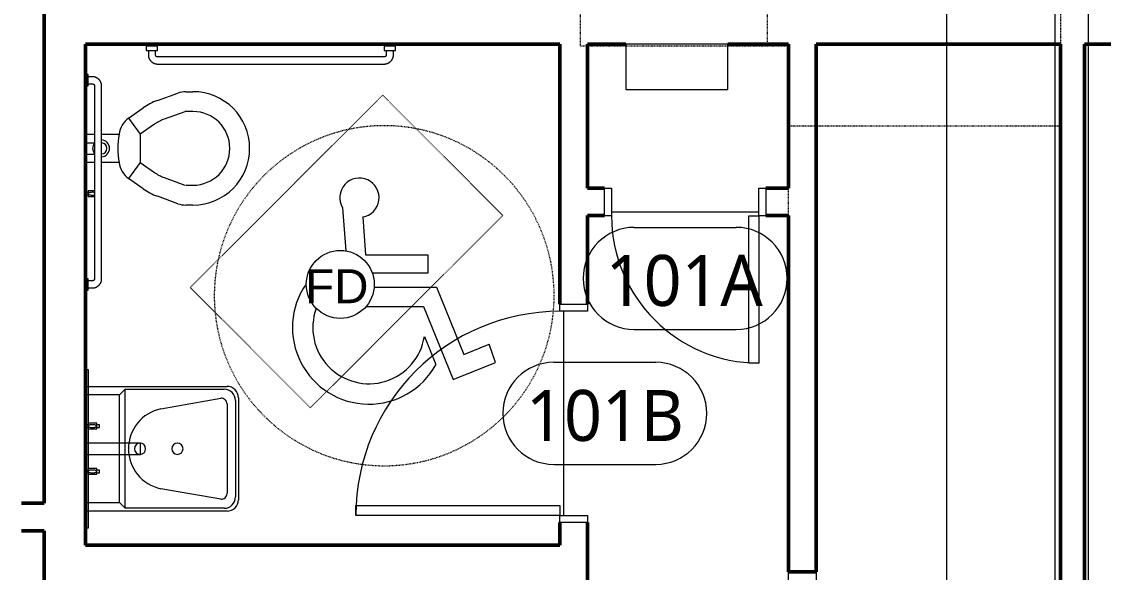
# Model space of a CAD drawing. Header units: inches. Extents: x -1548 to 1644, y -860 to 924.
# Drawn here: x -790.6 to -599.7, y 335.2 to 432.4 of the extents above; entities that cross this region are included whole.
import ezdxf

# ---------------------------------------------------------------- set-up
doc = ezdxf.new("R2010")
doc.units = ezdxf.units.IN
doc.header["$MEASUREMENT"] = 0
doc.linetypes.add('Dash', pattern=[0.25, 0.125, -0.125])
doc.linetypes.add('Overhead 1_16_', pattern=[0.101562, 0.0625, -0.039062])
for name, color, linetype, lineweight in [('A-ANNO-NOTE', 131, 'Continuous', 9), ('A-DOOR', 31, 'Continuous', 13), ('A-DOOR-FRAM', 31, 'Continuous', 20), ('A-DOOR-IDEN', 31, 'Continuous', 9), ('A-FLOR', 192, 'Continuous', 13), ('A-WALL', 113, 'Continuous', 13), ('E-ARBL-BNDY', 71, 'Continuous', 9), ('G-ANNO-SYMB', 111, 'Continuous', 9), ('I-WALL', 2, 'Continuous', 13), ('P-EQPM', 6, 'Continuous', 9), ('P-SANR-FIXT', 6, 'Continuous', 9), ('Q-SPCQ', 91, 'Continuous', 9), ('S-STRS-MBND', 31, 'Overhead 1_16_', 9)]:
    doc.layers.add(name, color=color, linetype=linetype, lineweight=lineweight)
doc.styles.add('Arial_1', font='arial.ttf', dxfattribs={"height": 6})
doc.styles.add('Trebuchet MS_1', font='trebuc.ttf', dxfattribs={"height": 9})

# ---------------------------------------------------------------- blocks, each defined once
blk = doc.blocks.new('Snowdon Towers Sample Electrical_rvt-1-L1')
at = {"layer": 'E-ARBL-BNDY', "color": 253}
for p, q in [((-602.38, 530.38), (-602.38, -354.5)), ((-608.18, 105.25), (-608.18, 513))]:
    blk.add_line(p, q, dxfattribs=at)
blk = doc.blocks.new('WaterClosetConnection - Water Closet Connection-1368669-L1')
at = {"layer": 'P-SANR-FIXT', "color": 7}
for p, q in [((-8.25, 0), (-8.25, -0.5)), ((-7.75, -0.5), (-7.75, 0)), ((-8.5, -0.5), (-8.5, -1.62)), ((-7.5, -0.5), (-8.5, -0.5)), ((-7.5, -1.62), (-7.5, -0.5))]:
    blk.add_line(p, q, dxfattribs=at)
at = {"layer": 'P-SANR-FIXT', "color": 7, "flags": 128}
for points in [[(-8, -0.5), (-8.04, -0.51), (-8.08, -0.54), (-8.11, -0.58), (-8.15, -0.64), (-8.18, -0.72), (-8.2, -0.81), (-8.22, -0.91), (-8.24, -1.02), (-8.25, -1.13), (-8.25, -1.25), (-8.25, -1.37), (-8.24, -1.48), (-8.22, -1.59)], [(-8.11, -0.58), (-8.08, -0.54), (-8.04, -0.51), (-8, -0.5)], [(-7.78, -1.59), (-7.76, -1.48), (-7.75, -1.37), (-7.75, -1.25), (-7.75, -1.13), (-7.76, -1.02), (-7.78, -0.91), (-7.8, -0.81), (-7.82, -0.72), (-7.85, -0.64), (-7.89, -0.58), (-7.92, -0.54), (-7.96, -0.51), (-8, -0.5)], [(-8, -0.5), (-7.96, -0.51), (-7.92, -0.54)]]:
    blk.add_lwpolyline(points, dxfattribs=at)
blk = doc.blocks.new('SinkConnection - Retail Sink-1372993-L1')
at = {"layer": 'P-SANR-FIXT', "color": 7}
for p, q in [((-4.25, 0), (-4.25, -0.5)), ((-3.75, -0.5), (-3.75, 0)), ((-1, 0), (-1, -9.75)), ((1, -9.75), (1, 0)), ((3.75, 0), (3.75, -0.5)), ((4.25, -0.5), (4.25, 0)), ((-4.5, -0.5), (-4.5, -2)), ((-3.5, -0.5), (-4.5, -0.5)), ((-3.5, -2), (-3.5, -0.5)), ((3.5, -0.5), (3.5, -2)), ((4.5, -0.5), (3.5, -0.5)), ((4.5, -2), (4.5, -0.5)), ((-4.5, -2), (-3.5, -2)), ((-4.25, -2), (-4.25, -2.5)), ((-4.25, -2.5), (-4.24, -2.5)), ((-4.25, -2.5), (-3.75, -2.5)), ((-3.76, -2.5), (-3.75, -2.5)), ((-3.75, -2.5), (-3.75, -2)), ((3.5, -2), (4.5, -2)), ((3.75, -2), (3.75, -2.5)), ((3.75, -2.5), (4.25, -2.5)), ((3.75, -2.5), (3.76, -2.5)), ((4.24, -2.5), (4.25, -2.5)), ((4.25, -2.5), (4.25, -2)), ((-1, -9.75), (1, -9.75))]:
    blk.add_line(p, q, dxfattribs=at)
at = {"layer": 'P-SANR-FIXT', "color": 7, "flags": 128}
for points in [[(-4, -0.5), (-4.04, -0.51), (-4.08, -0.54), (-4.11, -0.58), (-4.15, -0.64), (-4.18, -0.72), (-4.2, -0.81), (-4.22, -0.91), (-4.24, -1.02), (-4.25, -1.13), (-4.25, -1.25), (-4.25, -1.37), (-4.24, -1.48), (-4.22, -1.59), (-4.2, -1.69), (-4.18, -1.78), (-4.15, -1.86), (-4.11, -1.92), (-4.08, -1.96), (-4.04, -1.99), (-4, -2)], [(-4.11, -0.58), (-4.08, -0.54), (-4.04, -0.51), (-4, -0.5)], [(-4, -2), (-3.96, -1.99), (-3.92, -1.96), (-3.89, -1.92), (-3.85, -1.86), (-3.82, -1.78), (-3.8, -1.69), (-3.78, -1.59), (-3.76, -1.48), (-3.75, -1.37), (-3.75, -1.25), (-3.75, -1.13), (-3.76, -1.02), (-3.78, -0.91), (-3.8, -0.81), (-3.82, -0.72), (-3.85, -0.64), (-3.89, -0.58), (-3.92, -0.54), (-3.96, -0.51), (-4, -0.5)], [(-4, -0.5), (-3.96, -0.51), (-3.92, -0.54)], [(4, -0.5), (3.96, -0.51), (3.92, -0.54), (3.89, -0.58), (3.85, -0.64), (3.82, -0.72), (3.8, -0.81), (3.78, -0.91), (3.76, -1.02), (3.75, -1.13), (3.75, -1.25), (3.75, -1.37), (3.76, -1.48), (3.78, -1.59), (3.8, -1.69), (3.82, -1.78), (3.85, -1.86), (3.89, -1.92), (3.92, -1.96), (3.96, -1.99), (4, -2)], [(3.89, -0.58), (3.92, -0.54), (3.96, -0.51), (4, -0.5)], [(4, -2), (4.04, -1.99), (4.08, -1.96), (4.11, -1.92), (4.15, -1.86), (4.18, -1.78), (4.2, -1.69), (4.22, -1.59), (4.24, -1.48), (4.25, -1.37), (4.25, -1.25), (4.25, -1.13), (4.24, -1.02), (4.22, -0.91), (4.2, -0.81), (4.18, -0.72), (4.15, -0.64), (4.11, -0.58), (4.08, -0.54), (4.04, -0.51), (4, -0.5)], [(4, -0.5), (4.04, -0.51), (4.08, -0.54)], [(-4, -2), (-4.04, -1.99), (-4.08, -1.96)], [(-3.89, -1.92), (-3.92, -1.96), (-3.96, -1.99), (-4, -2)], [(4, -2), (3.96, -1.99), (3.92, -1.96), (3.89, -1.92)], [(4.08, -1.96), (4.04, -1.99), (4, -2)]]:
    blk.add_lwpolyline(points, dxfattribs=at)
at = {"layer": 'P-SANR-FIXT', "color": 7}
for start, end in [(360, 180), (180, 360)]:
    blk.add_arc((0, -16.25), 1, start, end, dxfattribs=at)
blk = doc.blocks.new('Water Heater - Tankless - 0_6 Gallon-1668815-L1')
at = {"layer": 'P-EQPM', "color": 7}
for p, q in [((262, 500.375), (244, 500.375)), ((244, 500.375), (244, 492.375)), ((262, 492.375), (262, 500.375)), ((244, 492.375), (262, 492.375))]:
    blk.add_line(p, q, dxfattribs=at)
blk = doc.blocks.new('Snowdon Towers Sample Plumbing_rvt-1-L1')
at = {"layer": 'P-EQPM', "color": 90, "lineweight": 9}
blk.add_blockref('Water Heater - Tankless - 0_6 Gallon-1668815-L1', (-928, -72), dxfattribs=at)
at = {"layer": 'P-SANR-FIXT', "color": 90, "lineweight": 9, "rotation": 89.99999999999991}
for name, p in [('WaterClosetConnection - Water Closet Connection-1368669-L1', (-779.38, 410)), ('SinkConnection - Retail Sink-1372993-L1', (-779.38, 357))]:
    blk.add_blockref(name, p, dxfattribs=at)
blk = doc.blocks.new('Door-Passage-Single-Flush - 36_ x 84_-2162750-L1')
at = {"layer": 'A-DOOR', "lineweight": 20}
for p, q in [((16.25, -2.6875), (18, -2.6875)), ((16.25, -38.6875), (16.25, -2.6875)), ((18, -2.6875), (18, -38.6875)), ((18, -38.6875), (16.25, -38.6875))]:
    blk.add_line(p, q, dxfattribs=at)
at = {"layer": 'A-DOOR', "lineweight": 9}
blk.add_arc((18, -2.6875), 36, 180, 270, dxfattribs=at)
at = {"layer": 'A-DOOR-FRAM'}
for p, q in [((-19.25, 2.1875), (-18, 2.1875)), ((-19.25, -2.6875), (-19.25, 2.1875)), ((-18, 2.1875), (-18, -2.6875)), ((18, 2.1875), (19.25, 2.1875)), ((18, -2.6875), (18, 2.1875)), ((19.25, 2.1875), (19.25, -2.6875)), ((-18, -2.6875), (-19.25, -2.6875)), ((19.25, -2.6875), (18, -2.6875))]:
    blk.add_line(p, q, dxfattribs=at)
blk = doc.blocks.new('Grab Bar - Grab Bar-V40-L1')
at = {"layer": 'Q-SPCQ'}
for p, q in [((-43, -0.25), (-43, -0.75)), ((-43, -0.75), (-41, -0.75)), ((-42.62, -0.75), (-42.62, -1.5)), ((-41.37, -1.5), (-41.37, -0.75)), ((-41, -0.75), (-41, -0.25)), ((-7, -1.87), (-41, -1.87)), ((-7, -0.25), (-7, -0.75)), ((-7, -0.75), (-5, -0.75)), ((-6.62, -0.75), (-6.62, -1.5)), ((-5.38, -1.5), (-5.38, -0.75)), ((-5, -0.75), (-5, -0.25)), ((-41, -3.12), (-7, -3.12)), ((-0.75, -11.37), (-1.5, -11.37)), ((0, -11), (-0.75, -11)), ((-0.75, -11), (-0.75, -13)), ((0, -13), (0, -11)), ((-3.12, -13), (-3.12, -53)), ((-1.87, -53), (-1.87, -13)), ((-1.5, -12.63), (-0.75, -12.63)), ((-0.75, -13), (0, -13)), ((-0.75, -53.37), (-1.5, -53.37)), ((0, -53), (-0.75, -53)), ((-0.75, -53), (-0.75, -55)), ((0, -55), (0, -53)), ((-1.5, -54.62), (-0.75, -54.62)), ((-0.75, -55), (0, -55))]:
    blk.add_line(p, q, dxfattribs=at)
at = {"layer": 'Q-SPCQ', "flags": 128}
for points in [[(-42.62, -1.5), (-42.62, -1.56), (-42.62, -1.63), (-42.61, -1.69), (-42.6, -1.76), (-42.59, -1.82), (-42.58, -1.89), (-42.56, -1.95), (-42.54, -2.01), (-42.52, -2.07), (-42.5, -2.13), (-42.47, -2.19), (-42.44, -2.25), (-42.41, -2.31), (-42.38, -2.36), (-42.34, -2.42), (-42.3, -2.47), (-42.26, -2.52), (-42.22, -2.57), (-42.18, -2.62), (-42.13, -2.67), (-42.08, -2.71), (-42.04, -2.75), (-41.98, -2.79), (-41.93, -2.83), (-41.88, -2.87), (-41.82, -2.9), (-41.77, -2.93), (-41.71, -2.96), (-41.65, -2.99), (-41.59, -3.01), (-41.53, -3.04), (-41.47, -3.06), (-41.4, -3.07), (-41.34, -3.09), (-41.28, -3.1), (-41.21, -3.11), (-41.15, -3.12), (-41.08, -3.12), (-41.02, -3.12), (-41, -3.12)], [(-41, -1.87), (-41.01, -1.87), (-41.03, -1.87), (-41.04, -1.87), (-41.06, -1.87), (-41.07, -1.87), (-41.09, -1.86), (-41.1, -1.86), (-41.12, -1.86), (-41.13, -1.85), (-41.15, -1.85), (-41.16, -1.84), (-41.17, -1.83), (-41.19, -1.83), (-41.2, -1.82), (-41.21, -1.81), (-41.22, -1.8), (-41.24, -1.79), (-41.25, -1.78), (-41.26, -1.77), (-41.27, -1.76), (-41.28, -1.75), (-41.29, -1.74), (-41.3, -1.73), (-41.31, -1.72), (-41.32, -1.7), (-41.32, -1.69), (-41.33, -1.68), (-41.34, -1.66), (-41.34, -1.65), (-41.35, -1.64), (-41.35, -1.62), (-41.36, -1.61), (-41.36, -1.59), (-41.37, -1.58), (-41.37, -1.56), (-41.37, -1.55), (-41.37, -1.53), (-41.37, -1.52), (-41.37, -1.5), (-41.37, -1.5)], [(-6.62, -1.5), (-6.63, -1.51), (-6.63, -1.53), (-6.63, -1.54), (-6.63, -1.56), (-6.63, -1.57), (-6.64, -1.59), (-6.64, -1.6), (-6.64, -1.62), (-6.65, -1.63), (-6.65, -1.65), (-6.66, -1.66), (-6.67, -1.67), (-6.67, -1.69), (-6.68, -1.7), (-6.69, -1.71), (-6.7, -1.72), (-6.71, -1.74), (-6.72, -1.75), (-6.73, -1.76), (-6.74, -1.77), (-6.75, -1.78), (-6.76, -1.79), (-6.77, -1.8), (-6.78, -1.81), (-6.8, -1.82), (-6.81, -1.82), (-6.82, -1.83), (-6.84, -1.84), (-6.85, -1.84), (-6.86, -1.85), (-6.88, -1.85), (-6.89, -1.86), (-6.91, -1.86), (-6.92, -1.87), (-6.94, -1.87), (-6.95, -1.87), (-6.97, -1.87), (-6.98, -1.87), (-7, -1.87), (-7, -1.87)], [(-7, -3.12), (-6.94, -3.12), (-6.87, -3.12), (-6.81, -3.11), (-6.74, -3.1), (-6.68, -3.09), (-6.61, -3.08), (-6.55, -3.06), (-6.49, -3.04), (-6.43, -3.02), (-6.37, -3), (-6.31, -2.97), (-6.25, -2.94), (-6.19, -2.91), (-6.14, -2.88), (-6.08, -2.84), (-6.03, -2.8), (-5.98, -2.76), (-5.93, -2.72), (-5.88, -2.68), (-5.83, -2.63), (-5.79, -2.58), (-5.75, -2.54), (-5.71, -2.48), (-5.67, -2.43), (-5.63, -2.38), (-5.6, -2.32), (-5.57, -2.27), (-5.54, -2.21), (-5.51, -2.15), (-5.49, -2.09), (-5.46, -2.03), (-5.44, -1.97), (-5.43, -1.9), (-5.41, -1.84), (-5.4, -1.78), (-5.39, -1.71), (-5.38, -1.65), (-5.38, -1.58), (-5.38, -1.52), (-5.38, -1.5)], [(-1.5, -11.37), (-1.56, -11.38), (-1.63, -11.38), (-1.69, -11.39), (-1.76, -11.4), (-1.82, -11.41), (-1.89, -11.42), (-1.95, -11.44), (-2.01, -11.46), (-2.07, -11.48), (-2.13, -11.5), (-2.19, -11.53), (-2.25, -11.56), (-2.31, -11.59), (-2.36, -11.62), (-2.42, -11.66), (-2.47, -11.7), (-2.52, -11.74), (-2.57, -11.78), (-2.62, -11.82), (-2.67, -11.87), (-2.71, -11.92), (-2.75, -11.96), (-2.79, -12.02), (-2.83, -12.07), (-2.87, -12.12), (-2.9, -12.18), (-2.93, -12.23), (-2.96, -12.29), (-2.99, -12.35), (-3.01, -12.41), (-3.04, -12.47), (-3.06, -12.53), (-3.07, -12.6), (-3.09, -12.66), (-3.1, -12.72), (-3.11, -12.79), (-3.12, -12.85), (-3.12, -12.92), (-3.12, -12.98), (-3.12, -13)], [(-1.87, -13), (-1.87, -12.99), (-1.87, -12.97), (-1.87, -12.96), (-1.87, -12.94), (-1.87, -12.93), (-1.86, -12.91), (-1.86, -12.9), (-1.86, -12.88), (-1.85, -12.87), (-1.85, -12.85), (-1.84, -12.84), (-1.83, -12.83), (-1.83, -12.81), (-1.82, -12.8), (-1.81, -12.79), (-1.8, -12.78), (-1.79, -12.76), (-1.78, -12.75), (-1.77, -12.74), (-1.76, -12.73), (-1.75, -12.72), (-1.74, -12.71), (-1.73, -12.7), (-1.72, -12.69), (-1.7, -12.68), (-1.69, -12.68), (-1.68, -12.67), (-1.66, -12.66), (-1.65, -12.66), (-1.64, -12.65), (-1.62, -12.65), (-1.61, -12.64), (-1.59, -12.64), (-1.58, -12.63), (-1.56, -12.63), (-1.55, -12.63), (-1.53, -12.63), (-1.52, -12.63), (-1.5, -12.63), (-1.5, -12.63)], [(-3.12, -53), (-3.12, -53.06), (-3.12, -53.13), (-3.11, -53.19), (-3.1, -53.26), (-3.09, -53.32), (-3.08, -53.39), (-3.06, -53.45), (-3.04, -53.51), (-3.02, -53.57), (-3, -53.63), (-2.97, -53.69), (-2.94, -53.75), (-2.91, -53.81), (-2.88, -53.86), (-2.84, -53.92), (-2.8, -53.97), (-2.76, -54.02), (-2.72, -54.07), (-2.68, -54.12), (-2.63, -54.17), (-2.58, -54.21), (-2.54, -54.25), (-2.48, -54.29), (-2.43, -54.33), (-2.38, -54.37), (-2.32, -54.4), (-2.27, -54.43), (-2.21, -54.46), (-2.15, -54.49), (-2.09, -54.51), (-2.03, -54.54), (-1.97, -54.56), (-1.9, -54.57), (-1.84, -54.59), (-1.78, -54.6), (-1.71, -54.61), (-1.65, -54.62), (-1.58, -54.62), (-1.52, -54.62), (-1.5, -54.62)], [(-1.5, -53.37), (-1.51, -53.37), (-1.53, -53.37), (-1.54, -53.37), (-1.56, -53.37), (-1.57, -53.37), (-1.59, -53.36), (-1.6, -53.36), (-1.62, -53.36), (-1.63, -53.35), (-1.65, -53.35), (-1.66, -53.34), (-1.67, -53.33), (-1.69, -53.33), (-1.7, -53.32), (-1.71, -53.31), (-1.72, -53.3), (-1.74, -53.29), (-1.75, -53.28), (-1.76, -53.27), (-1.77, -53.26), (-1.78, -53.25), (-1.79, -53.24), (-1.8, -53.23), (-1.81, -53.22), (-1.82, -53.2), (-1.82, -53.19), (-1.83, -53.18), (-1.84, -53.16), (-1.84, -53.15), (-1.85, -53.14), (-1.85, -53.12), (-1.86, -53.11), (-1.86, -53.09), (-1.87, -53.08), (-1.87, -53.06), (-1.87, -53.05), (-1.87, -53.03), (-1.87, -53.02), (-1.87, -53), (-1.87, -53)]]:
    blk.add_lwpolyline(points, dxfattribs=at)
blk = doc.blocks.new('Toilet-Commercial-Wall-3D - 19_ Seat Height-2175728-L1')
at = {"layer": 'P-SANR-FIXT'}
for p, q in [((13.44, -5.25), (13.44, -3.63)), ((14.94, -3.63), (14.94, -5.25)), ((16.94, -3.63), (16.94, -5.25)), ((18.44, -3.63), (18.44, -5.25)), ((13.44, -9.58), (13.44, -6.5)), ((18.44, -6.49), (18.44, -9.58)), ((8.82, -13.8), (10.6, -11.26)), ((13.47, -13.27), (10.6, -11.26)), ((21.28, -11.26), (18.42, -13.27)), ((21.28, -11.26), (23.06, -13.8)), ((13.47, -13.27), (11.69, -15.81)), ((18.42, -13.27), (13.47, -13.27)), ((20.19, -15.81), (18.42, -13.27)), ((6.18, -19.96), (7.5, -16.35)), ((24.38, -16.35), (25.7, -19.96)), ((10.79, -17.54), (9.47, -21.16)), ((22.41, -21.16), (21.1, -17.54)), ((5.94, -22.62), (5.94, -21.33)), ((9.44, -21.33), (9.44, -22.62)), ((22.44, -22.62), (22.44, -21.33)), ((25.94, -21.33), (25.94, -22.62))]:
    blk.add_line(p, q, dxfattribs=at)
for centre, radius, start, end in [((15.94, -6.4), 1.5, 53.8578, 126.1422), ((15.94, -6.4), 1.5, 184.0023, 356.3518), ((15.94, -6.41), 0.996, 185.9913, 354.0087), ((15.94, -21.96), 12.62, 78.5767, 101.4233), ((13.88, -13.56), 4, 96.2451, 145), ((18.01, -13.56), 4, 35, 83.7549), ((17.83, -20.11), 11, 145, 160), ((14.05, -20.11), 11, 20, 35), ((17.83, -20.11), 7.5, 145, 160), ((14.05, -20.11), 7.5, 20, 35), ((9.94, -21.33), 4, 160, 180), ((21.94, -21.33), 4, 0, 20), ((15.94, -22.62), 10, 180, 270), ((15.94, -22.62), 6.5, 180, 270), ((15.94, -22.62), 10, 270, 0), ((15.94, -22.62), 6.5, 270, 360), ((21.94, -21.33), 0.5, 0, 20)]:
    blk.add_arc(centre, radius, start, end, dxfattribs=at)
blk = doc.blocks.new('Sink-Wall-Barrier Free-3D - 22_ x 27_-2175729-L1')
at = {"layer": 'P-SANR-FIXT'}
for p, q in [((2.06, -25.63), (2.06, -0.63)), ((3.56, -0.63), (3.56, -6.63)), ((22.56, -6.63), (22.56, -0.63)), ((24.06, -0.63), (24.06, -25.63)), ((2.56, -7.63), (3.56, -6.63)), ((2.56, -25.13), (2.56, -7.63)), ((2.56, -7.63), (23.56, -7.63)), ((3.56, -6.63), (22.56, -6.63)), ((23.56, -7.63), (22.56, -6.63)), ((23.56, -7.63), (23.56, -25.13)), ((4.15, -24.54), (6.02, -13.95)), ((20.1, -13.95), (21.96, -24.54)), ((20.97, -25.63), (5.15, -25.63)), ((22.06, -27.63), (4.06, -27.63)), ((21.56, -27.13), (4.56, -27.13))]:
    blk.add_line(p, q, dxfattribs=at)
for centre, radius, start, end in [((13.06, -15.42), 7.19, 11.7466, 168.2534), ((13.06, -10.28), 0.985, 360, 180), ((13.06, -10.28), 0.985, 180, 360), ((5.15, -24.63), 1, 175, 270), ((20.97, -24.63), 1, 270, 5), ((4.06, -25.63), 2, 180, 270), ((4.56, -25.13), 2, 180, 270), ((21.56, -25.13), 2, 270, 0), ((22.06, -25.63), 2, 270, 0)]:
    blk.add_arc(centre, radius, start, end, dxfattribs=at)
blk = doc.blocks.new('Mirror - 28_ x 48_-2175730-L1')
at = {"layer": 'Q-SPCQ'}
for p, q in [((-13.04, -4.12), (-13.04, -3.63)), ((-13.04, -3.63), (14.96, -3.63)), ((14.96, -3.63), (14.96, -4.12)), ((14.96, -4.12), (-13.04, -4.12))]:
    blk.add_line(p, q, dxfattribs=at)
blk = doc.blocks.new('Door-Passage-Single-Flush - 26_ x 84_-2175769-L1')
at = {"layer": 'A-DOOR', "lineweight": 20}
for p, q in [((11.25, -2.69), (13, -2.69)), ((11.25, -28.69), (11.25, -2.69)), ((13, -2.69), (13, -28.69)), ((13, -28.69), (11.25, -28.69))]:
    blk.add_line(p, q, dxfattribs=at)
at = {"layer": 'A-DOOR', "lineweight": 9}
blk.add_arc((13, -2.69), 26, 180, 270, dxfattribs=at)
at = {"layer": 'A-DOOR-FRAM'}
for p, q in [((-14.25, 2.19), (-13, 2.19)), ((-14.25, -2.69), (-14.25, 2.19)), ((-13, 2.19), (-13, -2.69)), ((13, 2.19), (14.25, 2.19)), ((13, -2.69), (13, 2.19)), ((14.25, 2.19), (14.25, -2.69)), ((-13, -2.69), (-14.25, -2.69)), ((14.25, -2.69), (13, -2.69))]:
    blk.add_line(p, q, dxfattribs=at)
blk = doc.blocks.new('Wheel Chair Circle - Wheel Chair Circle-V45-L1')
at = {"layer": 'Q-SPCQ'}
for p, q in [((-7.36, 15.53), (-6.78, 7.92)), ((-3.8, 13.88), (-3.3, 7.23)), ((-3.3, 7.23), (7.68, 7.23)), ((7.68, 7.23), (7.68, 3.99)), ((7.68, 3.99), (-2.11, 3.99)), ((-1.77, 1.51), (9.23, 1.51)), ((9.23, 1.51), (14.05, -10.34)), ((-3.2, -1.91), (6.93, -1.91)), ((6.93, -1.91), (12.16, -14.78)), ((7.09, -7.17), (9.12, -12.16)), ((14.05, -10.34), (18.53, -8.55)), ((19.64, -11.79), (18.53, -8.55)), ((12.16, -14.78), (19.64, -11.79))]:
    blk.add_line(p, q, dxfattribs=at)
at = {"layer": 'Q-SPCQ', "linetype": 'Dash'}
for start, end in [(360, 180), (180, 360)]:
    blk.add_arc((0, 0), 30, start, end, dxfattribs=at)
at = {"layer": 'Q-SPCQ'}
for centre, radius, start, end in [((-4.38, 17.3), 3.47, 279.5296, 210.6777), ((-2.69, -5.62), 13.51, 145.3405, 331.0081), ((-2.69, -5.62), 9.91, 160.2401, 350.9794)]:
    blk.add_arc(centre, radius, start, end, dxfattribs=at)
blk = doc.blocks.new('ADA Clear Space - ADA Clear Space-1845188-L1')
at = {"layer": 'Q-SPCQ', "linetype": 'Dash'}
for p, q in [((15, 24), (-15, 24)), ((-15, 24), (-15, -24)), ((15, -24), (15, 24)), ((-15, -24), (15, -24))]:
    blk.add_line(p, q, dxfattribs=at)
blk = doc.blocks.new('Door Tag - Door Tag-2240266-L1')
at = {"layer": 'A-DOOR-IDEN'}
for p, q in [((-0.09375, 0.09375), (0.09375, 0.09375)), ((-0.09375, -0.09375), (0.09375, -0.09375))]:
    blk.add_line(p, q, dxfattribs=at)
for centre, start, end in [((-0.09375, 0), 90, 270), ((0.09375, 0), 270, 90)]:
    blk.add_arc(centre, 0.09375, start, end, dxfattribs=at)

msp = doc.modelspace()

# ---------------------------------------------------------------- linework, layer by layer
at = {"layer": 'A-ANNO-NOTE'}
msp.add_circle((-734.375, 386), 6, dxfattribs=at)
at = {"layer": 'A-FLOR'}
for p, q in [((-660.5, 398.75), (-686.5, 398.75)), ((-695, 381.25), (-695, 345.25))]:
    msp.add_line(p, q, dxfattribs=at)
at = {"layer": 'A-WALL', "lineweight": 50}
for p, q in [((-786.625, 445), (-786.625, 428.375)), ((-695.625, 428.375), (-779.375, 428.375)), ((-684, 428.375), (-690.75, 428.375)), ((-655.25, 428.375), (-666, 428.375)), ((-607.25, 428.375), (-650.375, 428.375)), ((-607.25, 428.375), (-607.25, 326.19138)), ((-597, 428.375), (-603, 428.375)), ((-603, 117.5), (-603, 428.375))]:
    msp.add_line(p, q, dxfattribs=at)
at = {"layer": 'G-ANNO-SYMB'}
msp.add_line((-627.28888, -454.5), (-627.28888, 721.5), dxfattribs=at)
at = {"layer": 'I-WALL', "lineweight": 50}
for p, q in [((-786.625, 347.375), (-786.625, 428.375)), ((-779.375, 428.375), (-779.375, 340)), ((-695.625, 428.375), (-695.625, 382.5)), ((-690.75, 403), (-690.75, 428.375)), ((-655.25, 403), (-655.25, 428.375)), ((-650.375, 428.375), (-650.375, 335.27135)), ((-687.75, 403), (-690.75, 403)), ((-655.25, 403), (-659.25, 403)), ((-690.75, 382.5), (-690.75, 398.125)), ((-690.75, 398.125), (-687.75, 398.125)), ((-659.25, 398.125), (-655.25, 398.125)), ((-655.25, 335.27135), (-655.25, 398.125)), ((-786.625, 347.375), (-790.625, 347.375)), ((-695.625, 344), (-695.625, 340)), ((-690.75, 331.125), (-690.75, 344)), ((-790.625, 342.5), (-786.625, 342.5)), ((-786.625, 242.25), (-786.625, 342.5)), ((-779.375, 340), (-695.625, 340)), ((-655.25, 335.27135), (-650.375, 335.27135))]:
    msp.add_line(p, q, dxfattribs=at)
at = {"layer": 'I-WALL'}
for p, q in [((-655.25, 303.80862), (-655.25, 335.27135)), ((-650.375, 335.27135), (-650.375, 306.08187))]:
    msp.add_line(p, q, dxfattribs=at)
at = {"layer": 'S-STRS-MBND'}
for p, q in [((-692, 428), (-692, 476)), ((-659, 428), (-659, 476)), ((-607.25, 476), (-607.25, 414)), ((-659, 428), (-692, 428)), ((-655.25, 428), (-659, 428)), ((-655.25, 414), (-655.25, 428)), ((-655.25, 414), (-607.25, 414)), ((-655.25, 303.80862), (-655.25, 414)), ((-607.25, 326.19138), (-607.25, 414))]:
    msp.add_line(p, q, dxfattribs=at)

# ---------------------------------------------------------------- block references
at = {"lineweight": 5}
for name in ['Snowdon Towers Sample Electrical_rvt-1-L1', 'Snowdon Towers Sample Plumbing_rvt-1-L1']:
    msp.add_blockref(name, (0, 0), dxfattribs=at)
at = {"layer": 'A-DOOR'}
msp.add_blockref('Door-Passage-Single-Flush - 26_ x 84_-2175769-L1', (-673.5, 400.8125), dxfattribs=at)
at = {"layer": 'A-DOOR', "rotation": 269.9999999999999}
msp.add_blockref('Door-Passage-Single-Flush - 36_ x 84_-2162750-L1', (-692.9375, 363.25), dxfattribs=at)
at = {"layer": 'A-DOOR-IDEN', "xscale": 95.99999999999994, "yscale": 95.99999999999994, "zscale": 95.99999999999994}
for p in [(-673.5, 387.0625), (-687.6875, 363.25)]:
    msp.add_blockref('Door Tag - Door Tag-2240266-L1', p, dxfattribs=at)
at = {"layer": 'P-SANR-FIXT', "rotation": 89.99999999999991}
for name, p in [('Toilet-Commercial-Wall-3D - 19_ Seat Height-2175728-L1', (-783, 394.05893)), ('Sink-Wall-Barrier Free-3D - 22_ x 27_-2175729-L1', (-780, 343.94135))]:
    msp.add_blockref(name, p, dxfattribs=at)
at = {"layer": 'Q-SPCQ'}
for name, p, rotation in [('Grab Bar - Grab Bar-V40-L1', (-779.625, 428), 89.99999999999989), ('ADA Clear Space - ADA Clear Space-1845188-L1', (-733.27902, 391.80733), 315.0000000000002), ('Mirror - 28_ x 48_-2175730-L1', (-783, 356.0366), 89.99999999999991)]:
    msp.add_blockref(name, p, dxfattribs=dict(at, rotation=rotation))
msp.add_blockref('Wheel Chair Circle - Wheel Chair Circle-V45-L1', (-726.625, 384), dxfattribs=at)

# ---------------------------------------------------------------- texts
at = {"layer": 'A-ANNO-NOTE', "insert": (-740.57568, 388.67591), "char_height": 6, "width": 13.938, "attachment_point": 1, "style": 'Arial_1'}
msp.add_mtext('FD', dxfattribs=at)
at = {"layer": 'A-DOOR-IDEN', "char_height": 9, "attachment_point": 1, "style": 'Trebuchet MS_1'}
for s, insert, width in [('101', (-687.54447, 391.19341), 24.543), ('A', (-667.29447, 391.19341), 9.09), ('101', (-701.59969, 367.38091), 24.543), ('B', (-681.34969, 367.38091), 8.787)]:
    msp.add_mtext(s, dxfattribs=dict(at, insert=insert, width=width))

doc.saveas('drawing.dxf')
